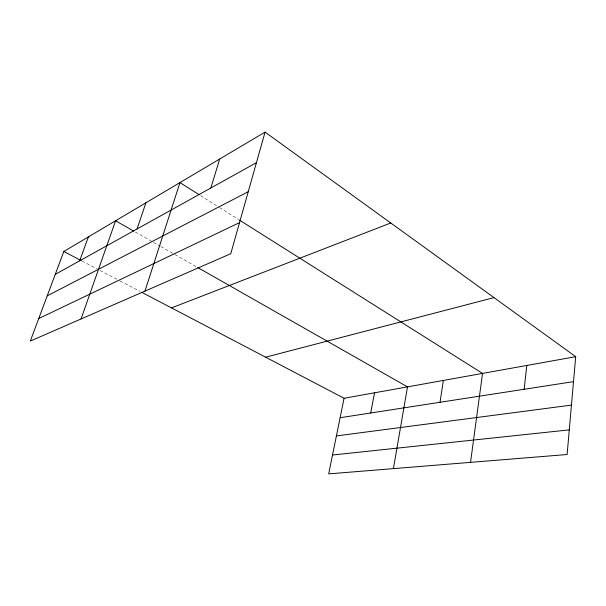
<?xml version="1.0" encoding="UTF-8"?>
<svg xmlns="http://www.w3.org/2000/svg" width="606" height="606" viewBox="0 0 606 606"><rect width="100%" height="100%" fill="white"/><g stroke="black" fill="none" stroke-linecap="round" stroke-linejoin="round"><path stroke-width="0.45" stroke-dasharray="3.03 2.27" d="M81.962 260.997L96.816 268.776M100.111 270.503L119.268 280.533M120.102 280.972L140.092 291.433M135.32 232.022L152.598 241.847M153.416 242.317L159.999 246.059M160.825 246.528L173.983 254.02M174.808 254.49L196.965 267.094M200.556 195.586L218.774 207.078M219.569 207.578L238.681 219.63"/><path stroke-width="0.91" d="M575.7 356.684L567.118 454.515L328.679 473.884L344.079 398.263L575.7 356.684L265.057 132.116L63.812 251.49L30.3 341.087L230.765 253.717L265.057 132.116M524.137 389.272L526.819 365.456M470.536 462.363L482.535 373.41L239.476 220.13M440.009 402.286L443.38 380.439M393.415 468.627L407.505 386.878L197.776 267.557M370.705 412.997L374.516 392.802M210.865 187.989L219.66 159.045M144.963 291.115L179.959 182.595L198.965 194.587M137.077 228.954L145.917 202.79M81.06 318.961L115.579 220.789L133.676 231.083M79.681 260.815L88.362 236.931M55.252 274.374L256.436 162.688M47.215 295.864L248.255 191.701M38.731 318.544L239.529 222.637M171.513 307.893L390.764 222.985M265.633 357.184L493.988 297.614M340.117 417.723L573.511 381.644M336.413 435.919L571.45 405.103M332.527 455.008L569.284 429.874M63.812 251.49L81.143 260.565M141.743 292.304L344.079 398.263"/></g></svg>
